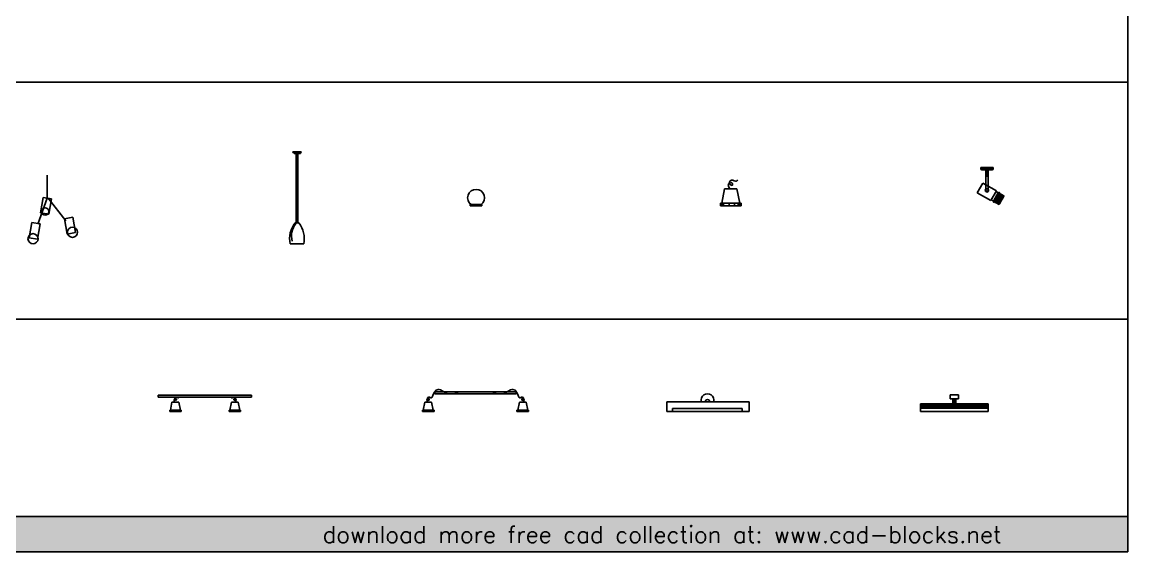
# Model space of a CAD drawing. Header units: millimetres. Extents: x 307 to 13667, y 28485 to 35234.
# Drawn here: x 7220 to 13667, y 28485 to 31572 of the extents above; entities that cross this region are included whole.
import ezdxf

# ---------------------------------------------------------------- set-up
doc = ezdxf.new("R2010")
doc.units = ezdxf.units.MM
doc.layers.add('www.cad-blocks.net', color=7, linetype='Continuous')
doc.styles.get("Standard").update_dxf_attribs({"font": 'arial.ttf'})

# ---------------------------------------------------------------- blocks, each defined once
blk = doc.blocks.new('A$C4A2F4F04')
for p, q in [((111.5, 399.2), (111.5, 266)), ((111.5, 266), (57, 114.7)), ((73.9, 180.2), (89.7, 269.6)), ((89.7, 269.6), (137.4, 261.2)), ((117.5, 266), (220.5, 132.9)), ((137.4, 261.2), (121.7, 171.8)), ((121.7, 171.8), (73.9, 180.2)), ((261, 154.5), (213.3, 146.1)), ((213.3, 146.1), (229, 56.7)), ((276.8, 65.1), (261, 154.5)), ((7.3, 34.9), (23, 124.3)), ((23, 124.3), (70.8, 115.9)), ((70.8, 115.9), (55, 26.5)), ((229, 56.7), (276.8, 65.1)), ((55, 26.5), (7.3, 34.9))]:
    blk.add_line(p, q)
for centre, radius in [((100.7, 188.4), 21.3), ((259.7, 67.2), 29.6), ((29.6, 29.6), 29.6)]:
    blk.add_circle(centre, radius)
blk = doc.blocks.new('A$C3C554725')
for p, q in [((19.4, 536), (67.4, 536)), ((19.4, 531.7), (19.4, 536)), ((67.4, 531.7), (19.4, 531.7)), ((25.5, 531.7), (62.3, 531.7)), ((25.5, 526.4), (25.5, 531.7)), ((62.3, 526.4), (25.5, 526.4)), ((38.4, 525.8), (38.4, 121.5)), ((48.4, 525.8), (48.4, 121.5)), ((62.3, 531.7), (62.3, 526.4)), ((67.4, 536), (67.4, 531.7)), ((43.4, 121.5), (31.2, 121.5)), ((31.2, 121.5), (53.6, 121.5)), ((2.5, 0), (82.2, 0))]:
    blk.add_line(p, q)
for centre, radius, start, end in [((152.9, 28.7), 153.1, 142.65517, 190.80554), ((135.4, 44), 124.5, 143.46013, 193.67309), ((-68.1, 28.7), 153.1, 349.19446, 37.34483)]:
    blk.add_arc(centre, radius, start, end)
blk = doc.blocks.new('A$C394A7A20')
at = {"linetype": 'ByBlock'}
for p, q in [((82.8, 7.3), (14.1, 7.3)), ((14.1, 7.3), (14.1, 0)), ((14.1, 0), (82.8, 0)), ((82.8, 0), (82.8, 7.3))]:
    blk.add_line(p, q, dxfattribs=at)
blk.add_arc((49.1, 46.9), 49.1, 306.12566, 233.87434, dxfattribs=at)
blk = doc.blocks.new('A$C4C754771')
at = {"linetype": 'ByBlock', "ltscale": 4}
for p, q in [((6.5, 14.6), (23.6, 98.6)), ((23.6, 98.6), (94.2, 98.6)), ((94.2, 98.6), (111.8, 14.6))]:
    blk.add_line(p, q, dxfattribs=at)
for p, q in [((120, 14.6), (0, 14.6)), ((0, 0), (0, 14.6)), ((120, 0), (0, 0)), ((6.5, 0), (6.5, 14.6)), ((16.8, 0), (16.8, 14.6)), ((50.8, 0), (50.8, 14.6)), ((81.8, 0), (81.8, 14.6)), ((101.6, 0), (101.6, 14.6)), ((111.8, 0), (111.8, 14.6)), ((120, 14.6), (120, 0))]:
    blk.add_line(p, q)
blk.add_spline([(55.6, 98.6), (44.9, 120.5), (56.4, 134.7), (70.3, 129.6), (67.5, 119.3), (56.4, 123.3), (51.7, 137.9), (64.3, 149), (92.9, 144.6), (100, 149.8)], degree=3, dxfattribs=at)
blk = doc.blocks.new('A$C5AFD3D04')
for p, q in [((20.7, 216.9), (20.7, 208.2)), ((20.7, 208.2), (20.7, 216.9)), ((22.5, 216.9), (20.7, 216.9)), ((22.5, 216.9), (20.7, 216.9)), ((22.5, 216.9), (20.7, 216.9)), ((20.7, 216.9), (22.5, 216.9)), ((20.7, 208.2), (22.5, 208.2)), ((22.5, 208.2), (20.7, 208.2)), ((22.5, 208.2), (20.7, 208.2)), ((20.7, 208.2), (22.5, 208.2)), ((20.7, 208.2), (22.5, 208.2)), ((22.5, 208.2), (20.7, 208.2)), ((21, 206.5), (20.7, 208.2)), ((20.7, 208.2), (21, 206.5)), ((22.7, 206.5), (21, 206.5)), ((21, 206.5), (22.7, 206.5)), ((21, 206.5), (22.7, 206.5)), ((22.7, 206.5), (21, 206.5)), ((21.8, 204.8), (21, 206.5)), ((21, 206.5), (21.8, 204.8)), ((23.1, 203.6), (21.8, 204.8)), ((21.8, 204.8), (23.1, 203.6)), ((23.5, 204.8), (21.8, 204.8)), ((21.8, 204.8), (23.5, 204.8)), ((21.8, 204.8), (23.5, 204.8)), ((23.5, 204.8), (21.8, 204.8)), ((27.6, 216.9), (22.5, 216.9)), ((22.5, 216.9), (27.6, 216.9)), ((27.6, 216.9), (22.5, 216.9)), ((22.5, 216.9), (27.6, 216.9)), ((22.5, 208.2), (22.5, 216.9)), ((22.5, 216.9), (22.5, 208.2)), ((22.5, 208.2), (22.5, 216.9)), ((22.5, 216.9), (22.5, 208.2)), ((22.5, 208.2), (27.6, 208.2)), ((27.6, 208.2), (22.5, 208.2)), ((27.6, 208.2), (22.5, 208.2)), ((22.5, 208.2), (27.6, 208.2)), ((22.5, 208.2), (27.6, 208.2)), ((27.6, 208.2), (22.5, 208.2)), ((22.5, 208.2), (27.6, 208.2)), ((27.6, 208.2), (22.5, 208.2)), ((22.7, 206.5), (22.5, 208.2)), ((22.5, 208.2), (22.7, 206.5)), ((22.7, 206.5), (22.5, 208.2)), ((22.5, 208.2), (22.7, 206.5)), ((27.9, 206.5), (22.7, 206.5)), ((22.7, 206.5), (27.9, 206.5)), ((22.7, 206.5), (27.9, 206.5)), ((27.9, 206.5), (22.7, 206.5)), ((23.5, 204.8), (22.7, 206.5)), ((22.7, 206.5), (23.5, 204.8)), ((23.5, 204.8), (22.7, 206.5)), ((22.7, 206.5), (23.5, 204.8)), ((24.7, 202.7), (23.1, 203.6)), ((23.1, 203.6), (24.8, 203.6)), ((24.7, 202.7), (23.1, 203.6)), ((24.8, 203.6), (23.1, 203.6)), ((24.8, 203.6), (23.1, 203.6)), ((23.1, 203.6), (24.8, 203.6)), ((24.8, 203.6), (23.5, 204.8)), ((23.5, 204.8), (24.8, 203.6)), ((24.8, 203.6), (23.5, 204.8)), ((23.5, 204.8), (24.8, 203.6)), ((28.5, 204.8), (23.5, 204.8)), ((23.5, 204.8), (28.5, 204.8)), ((23.5, 204.8), (28.5, 204.8)), ((28.5, 204.8), (23.5, 204.8)), ((24.7, 202.7), (26.3, 202.7)), ((24.7, 202.7), (26.3, 202.7)), ((26.5, 202.5), (24.7, 202.7)), ((24.7, 202.7), (26.3, 202.7)), ((26.5, 202.5), (24.7, 202.7)), ((26.3, 202.7), (24.7, 202.7)), ((24.8, 203.6), (29.6, 203.6)), ((29.6, 203.6), (24.8, 203.6)), ((29.6, 203.6), (24.8, 203.6)), ((24.8, 203.6), (29.6, 203.6)), ((26.3, 202.7), (24.8, 203.6)), ((26.3, 202.7), (24.8, 203.6)), ((26.3, 202.7), (24.8, 203.6)), ((24.8, 203.6), (26.3, 202.7)), ((30.9, 202.7), (26.3, 202.7)), ((26.3, 202.7), (30.9, 202.7)), ((28, 202.5), (26.3, 202.7)), ((26.3, 202.7), (30.9, 202.7)), ((28, 202.5), (26.3, 202.7)), ((28, 202.5), (26.3, 202.7)), ((26.3, 202.7), (28, 202.5)), ((30.9, 202.7), (26.3, 202.7)), ((28, 202.5), (26.5, 202.5)), ((28, 202.5), (26.5, 202.5)), ((28, 202.5), (26.5, 202.5)), ((26.5, 202.5), (26.9, 202.5)), ((28, 202.5), (26.5, 202.5)), ((26.9, 202.5), (26.5, 202.5)), ((26.5, 202.5), (28, 202.5)), ((26.5, 202.5), (28, 202.5)), ((26.9, 202.5), (28, 202.5)), ((26.9, 202.5), (28, 202.5)), ((27.6, 208.2), (27.6, 216.9)), ((27.6, 216.9), (27.6, 208.2)), ((27.6, 208.2), (27.6, 216.9)), ((27.6, 216.9), (27.6, 208.2)), ((35.7, 216.9), (27.6, 216.9)), ((35.7, 216.9), (27.6, 216.9)), ((35.7, 216.9), (27.6, 216.9)), ((27.6, 216.9), (35.7, 216.9)), ((27.6, 208.2), (35.7, 208.2)), ((35.7, 208.2), (27.6, 208.2)), ((35.7, 208.2), (27.6, 208.2)), ((27.6, 208.2), (35.7, 208.2)), ((27.6, 208.2), (35.7, 208.2)), ((35.7, 208.2), (27.6, 208.2)), ((27.6, 208.2), (35.7, 208.2)), ((35.7, 208.2), (27.6, 208.2)), ((27.9, 206.5), (27.6, 208.2)), ((27.6, 208.2), (27.9, 206.5)), ((27.9, 206.5), (27.6, 208.2)), ((27.6, 208.2), (27.9, 206.5)), ((35.9, 206.5), (27.9, 206.5)), ((27.9, 206.5), (35.9, 206.5)), ((27.9, 206.5), (35.9, 206.5)), ((35.9, 206.5), (27.9, 206.5)), ((28.5, 204.8), (27.9, 206.5)), ((27.9, 206.5), (28.5, 204.8)), ((28.5, 204.8), (27.9, 206.5)), ((27.9, 206.5), (28.5, 204.8)), ((28, 202.5), (29.8, 202.5)), ((29.8, 202.5), (28, 202.5)), ((32.3, 202.5), (28, 202.5)), ((32.3, 202.5), (28, 202.5)), ((32.3, 202.5), (28, 202.5)), ((28, 202.5), (32.3, 202.5)), ((32.3, 202.5), (28, 202.5)), ((28, 202.5), (32.3, 202.5)), ((29.6, 203.6), (28.5, 204.8)), ((29.6, 203.6), (28.5, 204.8)), ((28.5, 204.8), (29.6, 203.6)), ((29.6, 203.6), (28.5, 204.8)), ((36.4, 204.8), (28.5, 204.8)), ((36.4, 204.8), (28.5, 204.8)), ((28.5, 204.8), (36.4, 204.8)), ((28.5, 204.8), (36.4, 204.8)), ((29.6, 203.6), (37.1, 203.6)), ((29.6, 203.6), (37.1, 203.6)), ((37.1, 203.6), (29.6, 203.6)), ((37.1, 203.6), (29.6, 203.6)), ((30.9, 202.7), (29.6, 203.6)), ((30.9, 202.7), (29.6, 203.6)), ((30.9, 202.7), (29.6, 203.6)), ((29.6, 203.6), (30.9, 202.7)), ((29.8, 202.5), (32.3, 202.5)), ((32.3, 202.5), (29.8, 202.5)), ((38, 202.7), (30.9, 202.7)), ((30.9, 202.7), (38, 202.7)), ((30.9, 202.7), (38, 202.7)), ((38, 202.7), (30.9, 202.7)), ((32.3, 202.5), (30.9, 202.7)), ((32.3, 202.5), (30.9, 202.7)), ((32.3, 202.5), (30.9, 202.7)), ((30.9, 202.7), (32.3, 202.5)), ((39.1, 202.5), (32.3, 202.5)), ((39.1, 202.5), (32.3, 202.5)), ((39.1, 202.5), (32.3, 202.5)), ((32.3, 202.5), (35.4, 202.5)), ((32.3, 202.5), (39.1, 202.5)), ((35.4, 202.5), (32.3, 202.5)), ((39.1, 202.5), (32.3, 202.5)), ((32.3, 202.5), (39.1, 202.5)), ((35.4, 202.5), (39.1, 202.5)), ((39.1, 202.5), (35.4, 202.5)), ((35.7, 208.2), (35.7, 216.9)), ((35.7, 216.9), (35.7, 208.2)), ((35.7, 208.2), (35.7, 216.9)), ((35.7, 216.9), (35.7, 208.2)), ((35.7, 216.9), (45.8, 216.9)), ((35.7, 216.9), (45.8, 216.9)), ((45.8, 216.9), (35.7, 216.9)), ((45.8, 216.9), (35.7, 216.9)), ((35.7, 208.2), (45.8, 208.2)), ((45.8, 208.2), (35.7, 208.2)), ((45.8, 208.2), (35.7, 208.2)), ((35.7, 208.2), (45.8, 208.2)), ((45.8, 208.2), (35.7, 208.2)), ((35.7, 208.2), (45.8, 208.2)), ((35.7, 208.2), (45.8, 208.2)), ((45.8, 208.2), (35.7, 208.2)), ((35.9, 206.5), (35.7, 208.2)), ((35.7, 208.2), (35.9, 206.5)), ((35.9, 206.5), (35.7, 208.2)), ((35.7, 208.2), (35.9, 206.5)), ((45.9, 206.5), (35.9, 206.5)), ((35.9, 206.5), (45.9, 206.5)), ((35.9, 206.5), (45.9, 206.5)), ((45.9, 206.5), (35.9, 206.5)), ((36.4, 204.8), (35.9, 206.5)), ((35.9, 206.5), (36.4, 204.8)), ((36.4, 204.8), (35.9, 206.5)), ((35.9, 206.5), (36.4, 204.8)), ((37.1, 203.6), (36.4, 204.8)), ((36.4, 204.8), (37.1, 203.6)), ((37.1, 203.6), (36.4, 204.8)), ((36.4, 204.8), (37.1, 203.6)), ((46.2, 204.8), (36.4, 204.8)), ((46.2, 204.8), (36.4, 204.8)), ((36.4, 204.8), (46.2, 204.8)), ((36.4, 204.8), (46.2, 204.8)), ((37.1, 203.6), (46.6, 203.6)), ((37.1, 203.6), (46.6, 203.6)), ((46.6, 203.6), (37.1, 203.6)), ((46.6, 203.6), (37.1, 203.6)), ((38, 202.7), (37.1, 203.6)), ((38, 202.7), (37.1, 203.6)), ((38, 202.7), (37.1, 203.6)), ((37.1, 203.6), (38, 202.7)), ((47.1, 202.7), (38, 202.7)), ((38, 202.7), (47.1, 202.7)), ((38, 202.7), (47.1, 202.7)), ((47.1, 202.7), (38, 202.7)), ((39.1, 202.5), (38, 202.7)), ((39.1, 202.5), (38, 202.7)), ((39.1, 202.5), (38, 202.7)), ((38, 202.7), (39.1, 202.5)), ((39.1, 202.5), (47.6, 202.5)), ((39.1, 202.5), (47.6, 202.5)), ((47.6, 202.5), (39.1, 202.5)), ((39.1, 202.5), (47.6, 202.5)), ((47.6, 202.5), (39.1, 202.5)), ((39.1, 202.5), (47.6, 202.5)), ((39.1, 202.5), (43.2, 202.5)), ((43.2, 202.5), (39.1, 202.5)), ((43.2, 202.5), (47.6, 202.5)), ((47.6, 202.5), (43.2, 202.5)), ((45.8, 208.2), (45.8, 216.9)), ((45.8, 216.9), (45.8, 208.2)), ((45.8, 208.2), (45.8, 216.9)), ((45.8, 216.9), (45.8, 208.2)), ((57.1, 216.9), (45.8, 216.9)), ((57.1, 216.9), (45.8, 216.9)), ((45.8, 216.9), (57.1, 216.9)), ((45.8, 216.9), (57.1, 216.9)), ((45.9, 206.5), (45.8, 208.2)), ((45.8, 208.2), (45.9, 206.5)), ((45.9, 206.5), (45.8, 208.2)), ((45.8, 208.2), (45.9, 206.5)), ((45.8, 208.2), (57.1, 208.2)), ((57.1, 208.2), (45.8, 208.2)), ((45.8, 208.2), (57.1, 208.2)), ((57.1, 208.2), (45.8, 208.2)), ((45.8, 208.2), (57.1, 208.2)), ((57.1, 208.2), (45.8, 208.2)), ((46.2, 204.8), (45.9, 206.5)), ((45.9, 206.5), (46.2, 204.8)), ((46.2, 204.8), (45.9, 206.5)), ((45.9, 206.5), (46.2, 204.8)), ((57.1, 206.5), (45.9, 206.5)), ((45.9, 206.5), (57.1, 206.5)), ((45.9, 206.5), (57.1, 206.5)), ((57.1, 206.5), (45.9, 206.5)), ((46.6, 203.6), (46.2, 204.8)), ((46.2, 204.8), (46.6, 203.6)), ((46.6, 203.6), (46.2, 204.8)), ((46.2, 204.8), (46.6, 203.6)), ((57.1, 204.8), (46.2, 204.8)), ((57.1, 204.8), (46.2, 204.8)), ((46.2, 204.8), (57.1, 204.8)), ((46.2, 204.8), (57.1, 204.8)), ((47.1, 202.7), (46.6, 203.6)), ((46.6, 203.6), (47.1, 202.7)), ((47.1, 202.7), (46.6, 203.6)), ((46.6, 203.6), (47.1, 202.7)), ((46.6, 203.6), (57.1, 203.6)), ((46.6, 203.6), (57.1, 203.6)), ((57.1, 203.6), (46.6, 203.6)), ((57.1, 203.6), (46.6, 203.6)), ((47.6, 202.5), (47.1, 202.7)), ((47.6, 202.5), (47.1, 202.7)), ((47.6, 202.5), (47.1, 202.7)), ((47.1, 202.7), (47.6, 202.5)), ((57.1, 202.7), (47.1, 202.7)), ((47.1, 202.7), (57.1, 202.7)), ((47.1, 202.7), (57.1, 202.7)), ((57.1, 202.7), (47.1, 202.7)), ((47.6, 202.5), (52.3, 202.5)), ((52.3, 202.5), (47.6, 202.5)), ((57.1, 202.5), (47.6, 202.5)), ((57.1, 202.5), (47.6, 202.5)), ((57.1, 202.5), (47.6, 202.5)), ((47.6, 202.5), (57.1, 202.5)), ((57.1, 202.5), (47.6, 202.5)), ((47.6, 202.5), (57.1, 202.5)), ((49.6, 202.4), (49.6, 202.5)), ((49.6, 202.5), (49.6, 202.4)), ((49.6, 202.4), (49.6, 202.5)), ((49.6, 202.5), (49.6, 202.4)), ((64, 202.5), (49.6, 202.5)), ((49.6, 202.5), (64, 202.5)), ((49.6, 202.5), (64, 202.5)), ((64, 202.5), (49.6, 202.5)), ((49.6, 197.1), (49.6, 202.4)), ((49.6, 202.4), (49.6, 197.1)), ((49.6, 197.1), (49.6, 202.4)), ((49.6, 202.4), (49.6, 197.1)), ((49.6, 202.4), (64, 202.4)), ((49.6, 202.4), (64, 202.4)), ((49.6, 202.4), (64, 202.4)), ((64, 202.4), (49.6, 202.4)), ((49.6, 199.1), (49.6, 197.5)), ((49.6, 197.5), (49.6, 199.1)), ((49.6, 199.1), (49.6, 197.5)), ((49.6, 197.5), (49.6, 199.1)), ((49.6, 199.1), (64, 199.1)), ((49.6, 199.1), (64, 199.1)), ((49.6, 197.5), (49.6, 192.8)), ((49.6, 192.8), (49.6, 197.5)), ((49.6, 192.8), (49.6, 197.5)), ((49.6, 192.8), (49.6, 197.5)), ((64, 197.5), (49.6, 197.5)), ((49.6, 197.5), (64, 197.5)), ((64, 197.5), (49.6, 197.5)), ((49.6, 197.5), (64, 197.5)), ((49.6, 188.8), (49.6, 197.1)), ((49.6, 197.1), (49.6, 188.8)), ((49.6, 188.8), (49.6, 197.1)), ((49.6, 197.1), (49.6, 188.8)), ((49.6, 197.1), (64, 197.1)), ((64, 197.1), (49.6, 197.1)), ((49.6, 197.1), (64, 197.1)), ((64, 197.1), (49.6, 197.1)), ((52.3, 202.5), (57.1, 202.5)), ((57.1, 202.5), (52.3, 202.5)), ((57.1, 216.9), (68.3, 216.9)), ((57.1, 216.9), (68.3, 216.9)), ((68.3, 216.9), (57.1, 216.9)), ((57.1, 216.9), (68.3, 216.9)), ((57.1, 208.2), (57.1, 216.9)), ((57.1, 216.9), (57.1, 208.2)), ((57.1, 208.2), (57.1, 216.9)), ((57.1, 216.9), (57.1, 208.2)), ((57.1, 208.2), (68.3, 208.2)), ((68.3, 208.2), (57.1, 208.2)), ((68.3, 208.2), (57.1, 208.2)), ((57.1, 208.2), (68.3, 208.2)), ((57.1, 208.2), (68.3, 208.2)), ((68.3, 208.2), (57.1, 208.2)), ((57.1, 206.5), (57.1, 208.2)), ((57.1, 208.2), (57.1, 206.5)), ((57.1, 206.5), (57.1, 208.2)), ((57.1, 208.2), (57.1, 206.5)), ((68.2, 206.5), (57.1, 206.5)), ((57.1, 206.5), (68.2, 206.5)), ((57.1, 206.5), (68.2, 206.5)), ((68.2, 206.5), (57.1, 206.5)), ((57.1, 204.8), (57.1, 206.5)), ((57.1, 206.5), (57.1, 204.8)), ((57.1, 204.8), (57.1, 206.5)), ((57.1, 206.5), (57.1, 204.8)), ((67.9, 204.8), (57.1, 204.8)), ((67.9, 204.8), (57.1, 204.8)), ((57.1, 204.8), (67.9, 204.8)), ((57.1, 204.8), (67.9, 204.8)), ((57.1, 203.6), (57.1, 204.8)), ((57.1, 204.8), (57.1, 203.6)), ((57.1, 203.6), (57.1, 204.8)), ((57.1, 204.8), (57.1, 203.6)), ((57.1, 203.6), (67.5, 203.6)), ((57.1, 203.6), (67.5, 203.6)), ((67.5, 203.6), (57.1, 203.6)), ((67.5, 203.6), (57.1, 203.6)), ((57.1, 202.7), (57.1, 203.6)), ((57.1, 203.6), (57.1, 202.7)), ((57.1, 202.7), (57.1, 203.6)), ((57.1, 203.6), (57.1, 202.7)), ((67.1, 202.7), (57.1, 202.7)), ((57.1, 202.7), (67.1, 202.7)), ((57.1, 202.7), (67.1, 202.7)), ((67.1, 202.7), (57.1, 202.7)), ((57.1, 202.5), (57.1, 202.7)), ((57.1, 202.7), (57.1, 202.5)), ((57.1, 202.5), (57.1, 202.7)), ((57.1, 202.7), (57.1, 202.5)), ((57.1, 202.5), (66.5, 202.5)), ((57.1, 202.5), (66.5, 202.5)), ((66.5, 202.5), (57.1, 202.5)), ((57.1, 202.5), (61.9, 202.5)), ((57.1, 202.5), (66.5, 202.5)), ((61.9, 202.5), (57.1, 202.5)), ((66.5, 202.5), (57.1, 202.5)), ((57.1, 202.5), (66.5, 202.5)), ((61.9, 202.5), (66.5, 202.5)), ((66.5, 202.5), (61.9, 202.5)), ((64, 202.5), (64, 202.4)), ((64, 202.4), (64, 202.5)), ((64, 202.4), (64, 202.5)), ((64, 202.5), (64, 202.4)), ((64, 202.4), (64, 202.5)), ((64, 197.1), (64, 202.4)), ((64, 202.4), (64, 197.1)), ((64, 202.4), (64, 197.1)), ((64, 197.1), (64, 202.4)), ((64, 197.5), (64, 199.1)), ((64, 199.1), (64, 197.5)), ((64, 197.5), (64, 199.1)), ((64, 199.1), (64, 197.5)), ((64, 192.8), (64, 197.5)), ((64, 197.5), (64, 192.8)), ((64, 192.8), (64, 197.5)), ((64, 197.5), (64, 192.8)), ((64, 197.1), (64, 188.8)), ((64, 197.1), (64, 188.8)), ((64, 197.1), (64, 188.8)), ((64, 188.8), (64, 197.1)), ((66.5, 202.5), (67.1, 202.7)), ((67.1, 202.7), (66.5, 202.5)), ((66.5, 202.5), (67.1, 202.7)), ((66.5, 202.5), (67.1, 202.7)), ((66.5, 202.5), (70.9, 202.5)), ((70.9, 202.5), (66.5, 202.5)), ((75, 202.5), (66.5, 202.5)), ((75, 202.5), (66.5, 202.5)), ((75, 202.5), (66.5, 202.5)), ((66.5, 202.5), (75, 202.5)), ((75, 202.5), (66.5, 202.5)), ((66.5, 202.5), (75, 202.5)), ((67.1, 202.7), (67.5, 203.6)), ((67.5, 203.6), (67.1, 202.7)), ((67.1, 202.7), (67.5, 203.6)), ((67.5, 203.6), (67.1, 202.7)), ((76.1, 202.7), (67.1, 202.7)), ((67.1, 202.7), (76.1, 202.7)), ((67.1, 202.7), (76.1, 202.7)), ((76.1, 202.7), (67.1, 202.7)), ((67.5, 203.6), (67.9, 204.8)), ((67.9, 204.8), (67.5, 203.6)), ((67.5, 203.6), (67.9, 204.8)), ((67.9, 204.8), (67.5, 203.6)), ((67.5, 203.6), (77, 203.6)), ((67.5, 203.6), (77, 203.6)), ((77, 203.6), (67.5, 203.6)), ((77, 203.6), (67.5, 203.6)), ((67.9, 204.8), (68.2, 206.5)), ((68.2, 206.5), (67.9, 204.8)), ((67.9, 204.8), (68.2, 206.5)), ((68.2, 206.5), (67.9, 204.8)), ((77.8, 204.8), (67.9, 204.8)), ((77.8, 204.8), (67.9, 204.8)), ((67.9, 204.8), (77.8, 204.8)), ((67.9, 204.8), (77.8, 204.8)), ((68.2, 206.5), (68.3, 208.2)), ((68.3, 208.2), (68.2, 206.5)), ((68.2, 206.5), (68.3, 208.2)), ((68.3, 208.2), (68.2, 206.5)), ((78.3, 206.5), (68.2, 206.5)), ((68.2, 206.5), (78.3, 206.5)), ((68.2, 206.5), (78.3, 206.5)), ((78.3, 206.5), (68.2, 206.5)), ((78.4, 216.9), (68.3, 216.9)), ((78.4, 216.9), (68.3, 216.9)), ((78.4, 216.9), (68.3, 216.9)), ((68.3, 216.9), (78.4, 216.9)), ((68.3, 208.2), (68.3, 216.9)), ((68.3, 216.9), (68.3, 208.2)), ((68.3, 208.2), (68.3, 216.9)), ((68.3, 216.9), (68.3, 208.2)), ((68.3, 208.2), (78.4, 208.2)), ((78.4, 208.2), (68.3, 208.2)), ((78.4, 208.2), (68.3, 208.2)), ((68.3, 208.2), (78.4, 208.2)), ((68.3, 208.2), (78.4, 208.2)), ((78.4, 208.2), (68.3, 208.2)), ((70.9, 202.5), (75, 202.5)), ((75, 202.5), (70.9, 202.5)), ((75, 202.5), (76.1, 202.7)), ((76.1, 202.7), (75, 202.5)), ((75, 202.5), (76.1, 202.7)), ((75, 202.5), (76.1, 202.7)), ((75, 202.5), (81.8, 202.5)), ((75, 202.5), (81.8, 202.5)), ((81.8, 202.5), (75, 202.5)), ((75, 202.5), (78.7, 202.5)), ((75, 202.5), (81.8, 202.5)), ((78.7, 202.5), (75, 202.5)), ((81.8, 202.5), (75, 202.5)), ((75, 202.5), (81.8, 202.5)), ((76.1, 202.7), (77, 203.6)), ((77, 203.6), (76.1, 202.7)), ((76.1, 202.7), (77, 203.6)), ((76.1, 202.7), (77, 203.6)), ((83.3, 202.7), (76.1, 202.7)), ((76.1, 202.7), (83.3, 202.7)), ((76.1, 202.7), (83.3, 202.7)), ((83.3, 202.7), (76.1, 202.7)), ((77, 203.6), (77.8, 204.8)), ((77.8, 204.8), (77, 203.6)), ((77, 203.6), (77.8, 204.8)), ((77.8, 204.8), (77, 203.6)), ((77, 203.6), (84.5, 203.6)), ((77, 203.6), (84.5, 203.6)), ((84.5, 203.6), (77, 203.6)), ((84.5, 203.6), (77, 203.6)), ((77.8, 204.8), (78.3, 206.5)), ((78.3, 206.5), (77.8, 204.8)), ((77.8, 204.8), (78.3, 206.5)), ((78.3, 206.5), (77.8, 204.8)), ((85.6, 204.8), (77.8, 204.8)), ((85.6, 204.8), (77.8, 204.8)), ((77.8, 204.8), (85.6, 204.8)), ((77.8, 204.8), (85.6, 204.8)), ((78.3, 206.5), (78.4, 208.2)), ((78.4, 208.2), (78.3, 206.5)), ((78.3, 206.5), (78.4, 208.2)), ((78.4, 208.2), (78.3, 206.5)), ((86.2, 206.5), (78.3, 206.5)), ((78.3, 206.5), (86.2, 206.5)), ((78.3, 206.5), (86.2, 206.5)), ((86.2, 206.5), (78.3, 206.5)), ((78.4, 216.9), (86.5, 216.9)), ((78.4, 216.9), (86.5, 216.9)), ((86.5, 216.9), (78.4, 216.9)), ((86.5, 216.9), (78.4, 216.9)), ((78.4, 208.2), (78.4, 216.9)), ((78.4, 216.9), (78.4, 208.2)), ((78.4, 208.2), (78.4, 216.9)), ((78.4, 216.9), (78.4, 208.2)), ((78.4, 208.2), (86.5, 208.2)), ((86.5, 208.2), (78.4, 208.2)), ((78.4, 208.2), (86.5, 208.2)), ((86.5, 208.2), (78.4, 208.2)), ((78.7, 202.5), (81.8, 202.5)), ((81.8, 202.5), (78.7, 202.5)), ((81.8, 202.5), (83.3, 202.7)), ((83.3, 202.7), (81.8, 202.5)), ((81.8, 202.5), (83.3, 202.7)), ((81.8, 202.5), (83.3, 202.7)), ((86.1, 202.5), (81.8, 202.5)), ((81.8, 202.5), (86.1, 202.5)), ((86.1, 202.5), (81.8, 202.5)), ((81.8, 202.5), (86.1, 202.5)), ((86.1, 202.5), (81.8, 202.5)), ((81.8, 202.5), (86.1, 202.5)), ((81.8, 202.5), (84.3, 202.5)), ((84.3, 202.5), (81.8, 202.5)), ((83.3, 202.7), (84.5, 203.6)), ((84.5, 203.6), (83.3, 202.7)), ((83.3, 202.7), (84.5, 203.6)), ((83.3, 202.7), (84.5, 203.6)), ((87.8, 202.7), (83.3, 202.7)), ((83.3, 202.7), (87.8, 202.7)), ((83.3, 202.7), (87.8, 202.7)), ((87.8, 202.7), (83.3, 202.7)), ((84.3, 202.5), (86.1, 202.5)), ((86.1, 202.5), (84.3, 202.5)), ((84.5, 203.6), (85.6, 204.8)), ((85.6, 204.8), (84.5, 203.6)), ((84.5, 203.6), (85.6, 204.8)), ((85.6, 204.8), (84.5, 203.6)), ((84.5, 203.6), (89.4, 203.6)), ((84.5, 203.6), (89.4, 203.6)), ((89.4, 203.6), (84.5, 203.6)), ((89.4, 203.6), (84.5, 203.6)), ((85.6, 204.8), (86.2, 206.5)), ((86.2, 206.5), (85.6, 204.8)), ((85.6, 204.8), (86.2, 206.5)), ((86.2, 206.5), (85.6, 204.8)), ((90.6, 204.8), (85.6, 204.8)), ((90.6, 204.8), (85.6, 204.8)), ((85.6, 204.8), (90.6, 204.8)), ((85.6, 204.8), (90.6, 204.8)), ((86.1, 202.5), (87.8, 202.7)), ((87.8, 202.7), (86.1, 202.5)), ((87.8, 202.7), (86.1, 202.5)), ((86.1, 202.5), (87.8, 202.7)), ((86.1, 202.5), (87.6, 202.5)), ((86.1, 202.5), (87.6, 202.5)), ((87.6, 202.5), (86.1, 202.5)), ((86.1, 202.5), (87.6, 202.5)), ((86.2, 206.5), (86.5, 208.2)), ((86.5, 208.2), (86.2, 206.5)), ((86.2, 206.5), (86.5, 208.2)), ((86.5, 208.2), (86.2, 206.5)), ((91.4, 206.5), (86.2, 206.5)), ((86.2, 206.5), (91.4, 206.5)), ((86.2, 206.5), (91.4, 206.5)), ((91.4, 206.5), (86.2, 206.5)), ((86.5, 208.2), (86.5, 216.9)), ((86.5, 216.9), (86.5, 208.2)), ((86.5, 208.2), (86.5, 216.9)), ((86.5, 216.9), (86.5, 208.2)), ((91.6, 216.9), (86.5, 216.9)), ((86.5, 216.9), (91.6, 216.9)), ((86.5, 216.9), (91.6, 216.9)), ((86.5, 216.9), (91.6, 216.9)), ((86.5, 208.2), (91.6, 208.2)), ((91.6, 208.2), (86.5, 208.2)), ((86.5, 208.2), (91.6, 208.2)), ((91.6, 208.2), (86.5, 208.2)), ((86.5, 208.2), (91.6, 208.2)), ((91.6, 208.2), (86.5, 208.2)), ((89.4, 202.7), (87.6, 202.5)), ((87.6, 202.5), (89.4, 202.7)), ((87.8, 202.7), (89.4, 203.6)), ((89.4, 203.6), (87.8, 202.7)), ((87.8, 202.7), (89.4, 203.6)), ((87.8, 202.7), (89.4, 203.6)), ((87.8, 202.7), (89.4, 202.7)), ((89.4, 202.7), (87.8, 202.7)), ((89.4, 202.7), (87.8, 202.7)), ((89.4, 202.7), (87.8, 202.7)), ((89.4, 203.6), (90.6, 204.8)), ((90.6, 204.8), (89.4, 203.6)), ((89.4, 203.6), (90.6, 204.8)), ((90.6, 204.8), (89.4, 203.6)), ((89.4, 203.6), (91, 203.6)), ((91, 203.6), (89.4, 202.7)), ((89.4, 203.6), (91, 203.6)), ((89.4, 202.7), (91, 203.6)), ((91, 203.6), (89.4, 203.6)), ((91, 203.6), (89.4, 203.6)), ((90.6, 204.8), (91.4, 206.5)), ((91.4, 206.5), (90.6, 204.8)), ((90.6, 204.8), (91.4, 206.5)), ((91.4, 206.5), (90.6, 204.8)), ((92.3, 204.8), (90.6, 204.8)), ((92.3, 204.8), (90.6, 204.8)), ((90.6, 204.8), (92.3, 204.8)), ((90.6, 204.8), (92.3, 204.8)), ((91, 203.6), (92.3, 204.8)), ((92.3, 204.8), (91, 203.6)), ((91.6, 208.2), (91.4, 206.5)), ((91.4, 206.5), (91.6, 208.2)), ((91.6, 208.2), (91.4, 206.5)), ((91.4, 206.5), (91.6, 208.2)), ((93.1, 206.5), (91.4, 206.5)), ((91.4, 206.5), (93.1, 206.5)), ((91.4, 206.5), (93.1, 206.5)), ((93.1, 206.5), (91.4, 206.5)), ((91.6, 208.2), (91.6, 216.9)), ((91.6, 216.9), (91.6, 208.2)), ((91.6, 208.2), (91.6, 216.9)), ((91.6, 216.9), (91.6, 208.2)), ((91.6, 216.9), (93.4, 216.9)), ((91.6, 216.9), (93.4, 216.9)), ((93.4, 216.9), (91.6, 216.9)), ((91.6, 216.9), (93.4, 216.9)), ((91.6, 208.2), (93.4, 208.2)), ((91.6, 208.2), (93.4, 208.2)), ((91.6, 208.2), (93.4, 208.2)), ((93.4, 208.2), (91.6, 208.2)), ((91.6, 208.2), (93.4, 208.2)), ((93.4, 208.2), (91.6, 208.2)), ((93.1, 206.5), (92.3, 204.8)), ((92.3, 204.8), (93.1, 206.5)), ((93.4, 208.2), (93.1, 206.5)), ((93.1, 206.5), (93.4, 208.2)), ((93.4, 208.2), (93.4, 216.9)), ((93.4, 216.9), (93.4, 208.2)), ((49.6, 192.8), (49.6, 185.6)), ((49.6, 185.6), (49.6, 192.8)), ((49.6, 192.8), (49.6, 185.6)), ((49.6, 192.8), (49.6, 185.6)), ((64, 192.8), (49.6, 192.8)), ((49.6, 192.8), (64, 192.8)), ((64, 192.8), (49.6, 192.8)), ((49.6, 192.8), (64, 192.8)), ((49.6, 178.3), (49.6, 188.8)), ((49.6, 188.8), (49.6, 178.3)), ((49.6, 178.3), (49.6, 188.8)), ((49.6, 188.8), (49.6, 178.3)), ((49.6, 188.8), (64, 188.8)), ((64, 188.8), (49.6, 188.8)), ((49.6, 188.8), (64, 188.8)), ((49.6, 188.8), (64, 188.8)), ((49.6, 176.5), (49.6, 185.6)), ((49.6, 176.5), (49.6, 185.6)), ((49.6, 185.6), (49.6, 176.5)), ((49.6, 176.5), (49.6, 185.6)), ((64, 185.6), (49.6, 185.6)), ((49.6, 185.6), (64, 185.6)), ((64, 185.6), (49.6, 185.6)), ((49.6, 185.6), (64, 185.6)), ((49.6, 166.7), (49.6, 178.3)), ((49.6, 178.3), (49.6, 166.7)), ((49.6, 166.7), (49.6, 178.3)), ((49.6, 178.3), (49.6, 166.7)), ((49.6, 178.3), (64, 178.3)), ((64, 178.3), (49.6, 178.3)), ((49.6, 178.3), (64, 178.3)), ((64, 178.3), (49.6, 178.3)), ((49.6, 176.5), (49.6, 166.3)), ((49.6, 166.3), (49.6, 176.5)), ((49.6, 176.5), (49.6, 166.3)), ((49.6, 166.3), (49.6, 176.5)), ((64, 176.5), (49.6, 176.5)), ((49.6, 176.5), (64, 176.5)), ((49.6, 176.5), (64, 176.5)), ((49.6, 176.5), (64, 176.5)), ((49.6, 78), (49.6, 166.7)), ((49.6, 166.7), (49.6, 78.4)), ((49.6, 78.4), (49.6, 166.7)), ((49.6, 166.7), (49.6, 78)), ((49.6, 166.7), (64, 166.7)), ((64, 166.7), (49.6, 166.7)), ((64, 166.7), (49.6, 166.7)), ((49.6, 166.7), (64, 166.7)), ((49.6, 166.3), (49.6, 78)), ((49.6, 78.4), (49.6, 166.3)), ((49.6, 78), (49.6, 166.3)), ((49.6, 166.3), (49.6, 78.4)), ((49.6, 166.3), (64, 166.3)), ((49.6, 166.3), (64, 166.3)), ((49.6, 166.3), (64, 166.3)), ((64, 166.3), (49.6, 166.3)), ((64, 185.6), (64, 192.8)), ((64, 185.6), (64, 192.8)), ((64, 185.6), (64, 192.8)), ((64, 192.8), (64, 185.6)), ((64, 178.3), (64, 188.8)), ((64, 188.8), (64, 178.3)), ((64, 188.8), (64, 178.3)), ((64, 178.3), (64, 188.8)), ((64, 185.6), (64, 176.5)), ((64, 176.5), (64, 185.6)), ((64, 176.5), (64, 185.6)), ((64, 185.6), (64, 176.5)), ((64, 178.3), (64, 166.7)), ((64, 178.3), (64, 166.7)), ((64, 178.3), (64, 166.7)), ((64, 166.7), (64, 178.3)), ((64, 176.5), (64, 166.3)), ((64, 176.5), (64, 166.3)), ((64, 166.3), (64, 176.5)), ((64, 176.5), (64, 166.3)), ((64, 166.7), (64, 78)), ((64, 166.7), (64, 78.4)), ((64, 78.4), (64, 166.7)), ((64, 78), (64, 166.7)), ((64, 78.4), (64, 166.3)), ((64, 78), (64, 166.3)), ((64, 166.3), (64, 78)), ((64, 78.4), (64, 166.3)), ((0, 69.1), (32.2, 125.5)), ((32.2, 125.5), (0, 69.1)), ((0, 69.1), (32.2, 125.5)), ((32.2, 125.5), (0, 69.1)), ((80.2, 23.3), (0, 69.1)), ((0, 69.1), (80.2, 23.3)), ((80.2, 23.3), (0, 69.1)), ((80.2, 23.3), (0, 69.1)), ((32.2, 125.5), (112.5, 79.7)), ((112.5, 79.7), (32.2, 125.5)), ((32.2, 125.5), (112.5, 79.7)), ((112.5, 79.7), (32.2, 125.5)), ((48.7, 87.6), (47.4, 82.8)), ((48.7, 87.6), (47.4, 82.8)), ((47.4, 82.8), (48.7, 87.6)), ((48.7, 87.6), (47.4, 82.8)), ((47.4, 82.8), (48.7, 87.6)), ((47.4, 82.8), (48.7, 87.6)), ((47.4, 82.8), (48.7, 87.6)), ((47.4, 82.8), (48.7, 87.6)), ((48.7, 77.9), (47.4, 82.8)), ((48.7, 77.9), (47.4, 82.8)), ((47.4, 82.8), (48.7, 77.9)), ((48.7, 77.9), (47.4, 82.8)), ((47.4, 82.8), (48.7, 77.9)), ((47.4, 82.8), (48.7, 77.9)), ((47.4, 82.8), (48.7, 77.9)), ((48.7, 77.9), (47.4, 82.8)), ((48.7, 87.6), (52.2, 91.1)), ((48.7, 87.6), (52.2, 91.1)), ((52.2, 91.1), (48.7, 87.6)), ((48.7, 87.6), (52.2, 91.1)), ((52.2, 91.1), (48.7, 87.6)), ((52.2, 91.1), (48.7, 87.6)), ((52.2, 91.1), (48.7, 87.6)), ((48.7, 87.6), (52.2, 91.1)), ((48.7, 77.9), (52.2, 74.4)), ((52.2, 74.4), (48.7, 77.9)), ((52.2, 74.4), (48.7, 77.9)), ((48.7, 77.9), (52.2, 74.4)), ((52.2, 74.4), (48.7, 77.9)), ((52.2, 74.4), (48.7, 77.9)), ((48.7, 77.9), (52.2, 74.4)), ((52.2, 74.4), (48.7, 77.9)), ((64, 78.4), (49.6, 78.4)), ((49.6, 78.4), (64, 78.4)), ((64, 78.4), (49.6, 78.4)), ((49.6, 78.4), (64, 78.4)), ((64, 78), (49.6, 78)), ((49.6, 78), (64, 78)), ((64, 78), (49.6, 78)), ((64, 78), (49.6, 78)), ((57.1, 92.4), (52.2, 91.1)), ((57.1, 92.4), (52.2, 91.1)), ((52.2, 91.1), (57.1, 92.4)), ((57.1, 92.4), (52.2, 91.1)), ((52.2, 91.1), (57.1, 92.4)), ((52.2, 91.1), (57.1, 92.4)), ((52.2, 91.1), (57.1, 92.4)), ((52.2, 91.1), (57.1, 92.4)), ((57.1, 73.1), (52.2, 74.4)), ((57.1, 73.1), (52.2, 74.4)), ((52.2, 74.4), (57.1, 73.1)), ((57.1, 73.1), (52.2, 74.4)), ((52.2, 74.4), (57.1, 73.1)), ((52.2, 74.4), (57.1, 73.1)), ((52.2, 74.4), (57.1, 73.1)), ((52.2, 74.4), (57.1, 73.1)), ((57.1, 92.4), (61.9, 91.1)), ((57.1, 92.4), (61.9, 91.1)), ((61.9, 91.1), (57.1, 92.4)), ((57.1, 92.4), (61.9, 91.1)), ((61.9, 91.1), (57.1, 92.4)), ((61.9, 91.1), (57.1, 92.4)), ((61.9, 91.1), (57.1, 92.4)), ((61.9, 91.1), (57.1, 92.4)), ((57.1, 73.1), (61.9, 74.4)), ((57.1, 73.1), (61.9, 74.4)), ((61.9, 74.4), (57.1, 73.1)), ((57.1, 73.1), (61.9, 74.4)), ((61.9, 74.4), (57.1, 73.1)), ((61.9, 74.4), (57.1, 73.1)), ((61.9, 74.4), (57.1, 73.1)), ((61.9, 74.4), (57.1, 73.1)), ((65.4, 87.6), (61.9, 91.1)), ((61.9, 91.1), (65.4, 87.6)), ((61.9, 91.1), (65.4, 87.6)), ((65.4, 87.6), (61.9, 91.1)), ((61.9, 91.1), (65.4, 87.6)), ((61.9, 91.1), (65.4, 87.6)), ((61.9, 91.1), (65.4, 87.6)), ((61.9, 91.1), (65.4, 87.6)), ((61.9, 74.4), (65.4, 77.9)), ((65.4, 77.9), (61.9, 74.4)), ((61.9, 74.4), (65.4, 77.9)), ((65.4, 77.9), (61.9, 74.4)), ((61.9, 74.4), (65.4, 77.9)), ((61.9, 74.4), (65.4, 77.9)), ((61.9, 74.4), (65.4, 77.9)), ((61.9, 74.4), (65.4, 77.9)), ((65.4, 87.6), (66.7, 82.8)), ((65.4, 87.6), (66.7, 82.8)), ((66.7, 82.8), (65.4, 87.6)), ((65.4, 87.6), (66.7, 82.8)), ((66.7, 82.8), (65.4, 87.6)), ((66.7, 82.8), (65.4, 87.6)), ((66.7, 82.8), (65.4, 87.6)), ((66.7, 82.8), (65.4, 87.6)), ((65.4, 77.9), (66.7, 82.8)), ((65.4, 77.9), (66.7, 82.8)), ((66.7, 82.8), (65.4, 77.9)), ((65.4, 77.9), (66.7, 82.8)), ((66.7, 82.8), (65.4, 77.9)), ((66.7, 82.8), (65.4, 77.9)), ((66.7, 82.8), (65.4, 77.9)), ((66.7, 82.8), (65.4, 77.9)), ((112.5, 79.7), (80.2, 23.3)), ((80.2, 23.3), (112.5, 79.7)), ((112.5, 79.7), (80.2, 23.3)), ((112.5, 79.7), (80.2, 23.3)), ((110.2, 75.7), (82.5, 27.2)), ((82.5, 27.2), (110.2, 75.7)), ((82.5, 27.2), (110.2, 75.7)), ((110.2, 75.7), (82.5, 27.2)), ((125, 72.5), (92.8, 16.1)), ((125, 72.5), (92.8, 16.1)), ((92.8, 16.1), (125, 72.5)), ((125, 72.5), (92.8, 16.1)), ((122.7, 68.6), (95, 20)), ((95, 20), (122.7, 68.6)), ((95, 20), (122.7, 68.6)), ((122.7, 68.6), (95, 20)), ((132.5, 68.3), (100.3, 11.8)), ((100.3, 11.8), (132.5, 68.3)), ((100.3, 11.8), (132.5, 68.3)), ((132.5, 68.3), (100.3, 11.8)), ((110.2, 75.7), (122.7, 68.6)), ((110.2, 75.7), (122.7, 68.6)), ((110.2, 75.7), (122.7, 68.6)), ((122.7, 68.6), (110.2, 75.7)), ((124.2, 66.9), (122.2, 63.3)), ((122.2, 63.3), (124.2, 66.9)), ((122.2, 63.3), (124.2, 66.9)), ((122.2, 63.3), (124.2, 66.9)), ((124.2, 66.9), (124.9, 68.1)), ((124.2, 66.9), (124.9, 68.1)), ((124.2, 66.9), (124.9, 68.1)), ((124.9, 68.1), (124.2, 66.9)), ((124.2, 66.9), (155.6, 48.9)), ((124.2, 66.9), (155.6, 48.9)), ((124.2, 66.9), (155.6, 48.9)), ((155.6, 48.9), (124.2, 66.9)), ((124.9, 68.1), (156.3, 50.2)), ((156.3, 50.2), (124.9, 68.1)), ((125, 72.5), (132.5, 68.3)), ((132.5, 68.3), (125, 72.5)), ((125, 72.5), (132.5, 68.3)), ((132.5, 68.3), (125, 72.5)), ((95, 20), (82.5, 27.2)), ((95, 20), (82.5, 27.2)), ((95, 20), (82.5, 27.2)), ((95, 20), (82.5, 27.2)), ((92.8, 16.1), (100.3, 11.8)), ((100.3, 11.8), (92.8, 16.1)), ((100.3, 11.8), (92.8, 16.1)), ((100.3, 11.8), (92.8, 16.1)), ((97, 19.1), (96.3, 17.9)), ((97, 19.1), (96.3, 17.9)), ((96.3, 17.9), (97, 19.1)), ((96.3, 17.9), (97, 19.1)), ((96.3, 17.9), (127.6, 0)), ((127.6, 0), (96.3, 17.9)), ((97, 19.1), (99, 22.7)), ((99, 22.7), (97, 19.1)), ((99, 22.7), (97, 19.1)), ((97, 19.1), (99, 22.7)), ((97, 19.1), (128.3, 1.2)), ((128.3, 1.2), (97, 19.1)), ((97, 19.1), (128.3, 1.2)), ((97, 19.1), (128.3, 1.2)), ((99, 22.7), (98.4, 21.7)), ((99, 22.7), (98.4, 21.7)), ((98.4, 21.7), (99, 22.7)), ((99, 22.7), (98.4, 21.7)), ((98.4, 21.7), (129.8, 3.8)), ((98.4, 21.7), (129.8, 3.8)), ((102.2, 28.3), (99, 22.7)), ((102.2, 28.3), (99, 22.7)), ((99, 22.7), (102.2, 28.3)), ((99, 22.7), (102.2, 28.3)), ((99, 22.7), (100.7, 25.7)), ((99, 22.7), (100.7, 25.7)), ((100.7, 25.7), (99, 22.7)), ((100.7, 25.7), (99, 22.7)), ((99, 22.7), (130.3, 4.8)), ((130.3, 4.8), (99, 22.7)), ((99, 22.7), (130.3, 4.8)), ((130.3, 4.8), (99, 22.7)), ((130.4, 4.8), (99, 22.7)), ((99, 22.7), (130.4, 4.8)), ((130.4, 4.8), (99, 22.7)), ((99, 22.7), (130.4, 4.8)), ((100.7, 25.7), (103.4, 30.5)), ((100.7, 25.7), (103.4, 30.5)), ((100.7, 25.7), (103.4, 30.5)), ((100.7, 25.7), (103.4, 30.5)), ((132.1, 7.8), (100.7, 25.7)), ((100.7, 25.7), (132.1, 7.8)), ((132.1, 7.8), (100.7, 25.7)), ((100.7, 25.7), (132.1, 7.8)), ((102.2, 28.3), (106.2, 35.2)), ((102.2, 28.3), (106.2, 35.2)), ((106.2, 35.2), (102.2, 28.3)), ((102.2, 28.3), (106.2, 35.2)), ((102.2, 28.3), (133.5, 10.3)), ((102.2, 28.3), (133.5, 10.3)), ((102.2, 28.3), (133.5, 10.3)), ((133.5, 10.3), (102.2, 28.3)), ((103.4, 30.5), (106.8, 36.4)), ((106.8, 36.4), (103.4, 30.5)), ((103.4, 30.5), (106.8, 36.4)), ((106.8, 36.4), (103.4, 30.5)), ((134.8, 12.6), (103.4, 30.5)), ((103.4, 30.5), (134.8, 12.6)), ((134.8, 12.6), (103.4, 30.5)), ((103.4, 30.5), (134.8, 12.6)), ((110.6, 43), (106.2, 35.2)), ((106.2, 35.2), (110.6, 43)), ((110.6, 43), (106.2, 35.2)), ((110.6, 43), (106.2, 35.2)), ((106.2, 35.2), (137.5, 17.3)), ((137.5, 17.3), (106.2, 35.2)), ((106.2, 35.2), (137.5, 17.3)), ((137.5, 17.3), (106.2, 35.2)), ((106.8, 36.4), (110.6, 43)), ((106.8, 36.4), (110.6, 43)), ((106.8, 36.4), (110.6, 43)), ((110.6, 43), (106.8, 36.4)), ((138.2, 18.5), (106.8, 36.4)), ((106.8, 36.4), (138.2, 18.5)), ((106.8, 36.4), (138.2, 18.5)), ((106.8, 36.4), (138.2, 18.5)), ((110.6, 43), (115, 50.8)), ((115, 50.8), (110.6, 43)), ((110.6, 43), (115, 50.8)), ((115, 50.8), (110.6, 43)), ((110.6, 43), (114.4, 49.6)), ((114.4, 49.6), (110.6, 43)), ((114.4, 49.6), (110.6, 43)), ((114.4, 49.6), (110.6, 43)), ((141.9, 25.1), (110.6, 43)), ((110.6, 43), (141.9, 25.1)), ((110.6, 43), (141.9, 25.1)), ((110.6, 43), (141.9, 25.1)), ((110.6, 43), (141.9, 25.1)), ((141.9, 25.1), (110.6, 43)), ((110.6, 43), (141.9, 25.1)), ((141.9, 25.1), (110.6, 43)), ((114.4, 49.6), (117.7, 55.5)), ((114.4, 49.6), (117.7, 55.5)), ((114.4, 49.6), (117.7, 55.5)), ((114.4, 49.6), (117.7, 55.5)), ((145.7, 31.7), (114.4, 49.6)), ((114.4, 49.6), (145.7, 31.7)), ((145.7, 31.7), (114.4, 49.6)), ((114.4, 49.6), (145.7, 31.7)), ((119, 57.7), (115, 50.8)), ((119, 57.7), (115, 50.8)), ((115, 50.8), (119, 57.7)), ((115, 50.8), (119, 57.7)), ((115, 50.8), (146.4, 32.8)), ((146.4, 32.8), (115, 50.8)), ((115, 50.8), (146.4, 32.8)), ((146.4, 32.8), (115, 50.8)), ((117.7, 55.5), (120.4, 60.2)), ((117.7, 55.5), (120.4, 60.2)), ((120.4, 60.2), (117.7, 55.5)), ((117.7, 55.5), (120.4, 60.2)), ((149.1, 37.6), (117.7, 55.5)), ((117.7, 55.5), (149.1, 37.6)), ((149.1, 37.6), (117.7, 55.5)), ((117.7, 55.5), (149.1, 37.6)), ((119, 57.7), (122.2, 63.3)), ((122.2, 63.3), (119, 57.7)), ((119, 57.7), (122.2, 63.3)), ((122.2, 63.3), (119, 57.7)), ((119, 57.7), (150.4, 39.8)), ((150.4, 39.8), (119, 57.7)), ((119, 57.7), (150.4, 39.8)), ((119, 57.7), (150.4, 39.8)), ((122.2, 63.3), (120.4, 60.2)), ((120.4, 60.2), (122.2, 63.3)), ((122.2, 63.3), (120.4, 60.2)), ((120.4, 60.2), (122.2, 63.3)), ((120.4, 60.2), (151.8, 42.3)), ((120.4, 60.2), (151.8, 42.3)), ((120.4, 60.2), (151.8, 42.3)), ((120.4, 60.2), (151.8, 42.3)), ((122.8, 64.3), (122.2, 63.3)), ((122.8, 64.3), (122.2, 63.3)), ((122.8, 64.3), (122.2, 63.3)), ((122.2, 63.3), (122.8, 64.3)), ((122.2, 63.3), (122.2, 63.3)), ((122.2, 63.3), (122.2, 63.3)), ((122.2, 63.3), (122.2, 63.3)), ((122.2, 63.3), (153.5, 45.4)), ((153.5, 45.4), (122.2, 63.3)), ((122.2, 63.3), (153.5, 45.4)), ((153.5, 45.4), (122.2, 63.3)), ((153.5, 45.4), (122.2, 63.3)), ((122.2, 63.3), (153.5, 45.4)), ((153.5, 45.4), (122.2, 63.3)), ((122.2, 63.3), (153.5, 45.4)), ((154.1, 46.4), (122.8, 64.3)), ((122.8, 64.3), (154.1, 46.4)), ((128.3, 1.2), (127.6, 0)), ((128.3, 1.2), (127.6, 0)), ((127.6, 0), (128.3, 1.2)), ((128.3, 1.2), (127.6, 0)), ((130.3, 4.8), (128.3, 1.2)), ((130.3, 4.8), (128.3, 1.2)), ((128.3, 1.2), (130.3, 4.8)), ((130.3, 4.8), (128.3, 1.2)), ((129.8, 3.8), (130.4, 4.8)), ((129.8, 3.8), (130.4, 4.8)), ((130.4, 4.8), (129.8, 3.8)), ((129.8, 3.8), (130.4, 4.8)), ((133.5, 10.3), (130.3, 4.8)), ((130.3, 4.8), (133.5, 10.3)), ((130.3, 4.8), (133.5, 10.3)), ((133.5, 10.3), (130.3, 4.8)), ((130.4, 4.8), (130.3, 4.8)), ((130.4, 4.8), (130.3, 4.8)), ((130.4, 4.8), (132.1, 7.8)), ((132.1, 7.8), (130.4, 4.8)), ((132.1, 7.8), (130.4, 4.8)), ((130.4, 4.8), (132.1, 7.8)), ((134.8, 12.6), (132.1, 7.8)), ((134.8, 12.6), (132.1, 7.8)), ((134.8, 12.6), (132.1, 7.8)), ((132.1, 7.8), (134.8, 12.6)), ((133.5, 10.3), (137.5, 17.3)), ((133.5, 10.3), (137.5, 17.3)), ((133.5, 10.3), (137.5, 17.3)), ((137.5, 17.3), (133.5, 10.3)), ((138.2, 18.5), (134.8, 12.6)), ((138.2, 18.5), (134.8, 12.6)), ((138.2, 18.5), (134.8, 12.6)), ((134.8, 12.6), (138.2, 18.5)), ((141.9, 25.1), (137.5, 17.3)), ((137.5, 17.3), (141.9, 25.1)), ((137.5, 17.3), (141.9, 25.1)), ((141.9, 25.1), (137.5, 17.3)), ((141.9, 25.1), (138.2, 18.5)), ((138.2, 18.5), (141.9, 25.1)), ((141.9, 25.1), (138.2, 18.5)), ((138.2, 18.5), (141.9, 25.1)), ((141.9, 25.1), (146.4, 32.8)), ((141.9, 25.1), (146.4, 32.8)), ((146.4, 32.8), (141.9, 25.1)), ((141.9, 25.1), (146.4, 32.8)), ((145.7, 31.7), (141.9, 25.1)), ((145.7, 31.7), (141.9, 25.1)), ((141.9, 25.1), (145.7, 31.7)), ((145.7, 31.7), (141.9, 25.1)), ((149.1, 37.6), (145.7, 31.7)), ((149.1, 37.6), (145.7, 31.7)), ((145.7, 31.7), (149.1, 37.6)), ((149.1, 37.6), (145.7, 31.7)), ((150.4, 39.8), (146.4, 32.8)), ((150.4, 39.8), (146.4, 32.8)), ((150.4, 39.8), (146.4, 32.8)), ((146.4, 32.8), (150.4, 39.8)), ((151.8, 42.3), (149.1, 37.6)), ((149.1, 37.6), (151.8, 42.3)), ((149.1, 37.6), (151.8, 42.3)), ((151.8, 42.3), (149.1, 37.6)), ((150.4, 39.8), (153.5, 45.4)), ((150.4, 39.8), (153.5, 45.4)), ((153.5, 45.4), (150.4, 39.8)), ((150.4, 39.8), (153.5, 45.4)), ((153.5, 45.4), (151.8, 42.3)), ((153.5, 45.4), (151.8, 42.3)), ((151.8, 42.3), (153.5, 45.4)), ((153.5, 45.4), (151.8, 42.3)), ((155.6, 48.9), (153.5, 45.4)), ((153.5, 45.4), (155.6, 48.9)), ((155.6, 48.9), (153.5, 45.4)), ((153.5, 45.4), (155.6, 48.9)), ((154.1, 46.4), (153.5, 45.4)), ((153.5, 45.4), (154.1, 46.4)), ((153.5, 45.4), (154.1, 46.4)), ((154.1, 46.4), (153.5, 45.4)), ((155.6, 48.9), (156.3, 50.2)), ((155.6, 48.9), (156.3, 50.2)), ((156.3, 50.2), (155.6, 48.9)), ((155.6, 48.9), (156.3, 50.2))]:
    blk.add_line(p, q)
blk = doc.blocks.new('A$C309204DE')
for p, q in [((71.5, 114.6), (545.8, 114.6)), ((71.5, 104.1), (71.5, 114.6)), ((545.8, 104.1), (71.5, 104.1)), ((545.8, 114.6), (545.8, 104.1)), ((67.2, 8.2), (0, 8.2)), ((0, 0), (0, 8.2)), ((67.2, 0), (0, 0)), ((3.7, 0), (3.7, 8.2)), ((9.4, 0), (9.4, 8.2)), ((28.4, 0), (28.4, 8.2)), ((45.8, 0), (45.8, 8.2)), ((56.9, 0), (56.9, 8.2)), ((62.6, 0), (62.6, 8.2)), ((67.2, 8.2), (67.2, 0)), ((550.2, 8.2), (617.4, 8.2)), ((550.2, 8.2), (550.2, 0)), ((550.2, 0), (617.4, 0)), ((554.8, 0), (554.8, 8.2)), ((560.5, 0), (560.5, 8.2)), ((571.6, 0), (571.6, 8.2)), ((588.9, 0), (588.9, 8.2)), ((608, 0), (608, 8.2)), ((613.7, 0), (613.7, 8.2)), ((617.4, 0), (617.4, 8.2))]:
    blk.add_line(p, q)
at = {"linetype": 'ByBlock', "ltscale": 4}
for p, q in [((3.7, 8.2), (13.2, 55.2)), ((13.2, 55.2), (52.8, 55.2)), ((52.8, 55.2), (62.6, 8.2)), ((564.6, 55.2), (554.8, 8.2)), ((604.1, 55.2), (564.6, 55.2)), ((613.7, 8.2), (604.1, 55.2))]:
    blk.add_line(p, q, dxfattribs=at)
for points in [[(56, 83.9), (90.5, 129), (95.2, 129), (133.1, 108.7), (207.1, 109.6)], [(561.4, 83.9), (526.8, 129), (522.2, 129), (484.3, 108.7), (410.3, 109.6)]]:
    blk.add_spline(points, degree=3)
blk.add_spline([(31.2, 55.2), (25.2, 67.5), (31.6, 75.5), (39.4, 72.6), (37.8, 66.8), (31.6, 69), (28.9, 77.2), (36, 83.4), (52, 81), (56, 83.9)], degree=3, dxfattribs=at)
blk.add_open_spline([(586.2, 55.2), (589.5, 59.1), (595.1, 66), (587.5, 77.4), (576.3, 74.6), (578.9, 64.5), (587.4, 69.1), (590.4, 77.8), (579.3, 87.4), (568.2, 77.7), (562.7, 82.7), (561.4, 83.9)], degree=3, knots=[0, 0, 0, 0, 13.628468, 23.872667, 32.150891, 38.115612, 44.707893, 53.324846, 62.749315, 78.90015, 83.821952, 83.821952, 83.821952, 83.821952], dxfattribs=at)
blk = doc.blocks.new('A$C26247256')
for p, q in [((0, 0), (0, 57.4)), ((0, 57.4), (479.3, 57.4)), ((439, 18.7), (32.6, 18.7)), ((32.6, 18.7), (32.6, 0)), ((439, 0), (439, 18.7)), ((479.3, 57.4), (479.3, 0)), ((32.6, 0), (0, 0)), ((439, 0), (32.6, 0)), ((479.3, 0), (439, 0))]:
    blk.add_line(p, q)
for centre, radius, start, end in [((236, 65.6), 37.6, 347.38103, 192.61897), ((236.1, 57.4), 12.9, 0, 180)]:
    blk.add_arc(centre, radius, start, end)
blk = doc.blocks.new('A$C0EF42175')
for p, q in [((172.5, 98.4), (172.5, 74.6)), ((220, 98.4), (172.5, 98.4)), ((172.5, 74.6), (220, 74.6)), ((187.8, 44.1), (187.8, 74.6)), ((188.5, 44.1), (188.5, 74.6)), ((189.3, 44.1), (189.3, 74.6)), ((190.7, 44.1), (190.7, 74.6)), ((192.7, 44.1), (192.7, 74.6)), ((199.9, 44.1), (199.9, 74.6)), ((201.9, 44.1), (201.9, 74.6)), ((203.3, 44.1), (203.3, 74.6)), ((204.1, 44.1), (204.1, 74.6)), ((204.7, 44.1), (204.7, 74.6)), ((220, 74.6), (220, 98.4)), ((0, 44.1), (0, 0)), ((393.1, 44.1), (0, 44.1)), ((0, 41.9), (393.1, 41.9)), ((0, 39.9), (393.1, 39.9)), ((0, 38.2), (393.1, 38.2)), ((0, 36.2), (393.1, 36.2)), ((0, 33.4), (393.1, 33.4)), ((0, 29.7), (393.1, 29.7)), ((0, 25.3), (393.1, 25.3)), ((0, 19.6), (393.1, 19.6)), ((393.1, 0), (393.1, 44.1)), ((0, 0), (393.1, 0))]:
    blk.add_line(p, q)
blk = doc.blocks.new('A$C02D60606')
for p, q in [((0, 95), (544.2, 95)), ((0, 83.9), (0, 95)), ((544.2, 83.9), (0, 83.9)), ((544.2, 95), (544.2, 83.9)), ((135.3, 8.2), (68.1, 8.2)), ((68.1, 0), (68.1, 8.2)), ((71.8, 8.2), (81.3, 55.2)), ((71.8, 0), (71.8, 8.2)), ((77.5, 0), (77.5, 8.2)), ((81.3, 55.2), (120.9, 55.2)), ((96.6, 0), (96.6, 8.2)), ((113.9, 0), (113.9, 8.2)), ((120.9, 55.2), (130.7, 8.2)), ((125, 0), (125, 8.2)), ((130.7, 0), (130.7, 8.2)), ((135.3, 8.2), (135.3, 0)), ((414, 8.2), (481.2, 8.2)), ((414, 8.2), (414, 0)), ((428.4, 55.2), (418.6, 8.2)), ((418.6, 0), (418.6, 8.2)), ((424.3, 0), (424.3, 8.2)), ((467.9, 55.2), (428.4, 55.2)), ((435.4, 0), (435.4, 8.2)), ((452.7, 0), (452.7, 8.2)), ((477.5, 8.2), (467.9, 55.2)), ((471.8, 0), (471.8, 8.2)), ((477.5, 0), (477.5, 8.2)), ((481.2, 0), (481.2, 8.2)), ((135.3, 0), (68.1, 0)), ((414, 0), (481.2, 0))]:
    blk.add_line(p, q)
for points in [[(99.3, 55.2), (93.3, 67.5), (99.7, 75.5), (107.5, 72.6), (105.9, 66.8), (99.7, 69), (97, 77.2), (104.1, 83.4), (120.1, 81), (124.1, 83.9)], [(450, 55.2), (456, 67.5), (449.6, 75.5), (441.8, 72.6), (443.4, 66.8), (449.6, 69), (452.2, 77.2), (445.1, 83.4), (429.2, 81), (425.2, 83.9)]]:
    blk.add_spline(points, degree=3)
blk = doc.blocks.new('FORMAT')
at = {"layer": 'www.cad-blocks.net', "true_color": 0x546d8e}
h = blk.add_hatch(color=155, dxfattribs=at)
h.set_gradient(color1=(68, 68, 68), color2=(84, 109, 142), tint=1)
h.paths.add_polyline_path([(1500.4, 28691.4), (1500.4, 28484.6), (13666.7, 28484.6), (13666.7, 28691.4)])
at = {"layer": 'www.cad-blocks.net', "color": 155, "true_color": 0x546d8e}
for p, q in [((13666.7, 35234.4), (13666.7, 28484.6)), ((1500.4, 31221.7), (13666.7, 31221.7)), ((1500.4, 29841.7), (13666.7, 29841.7)), ((1500.4, 28691.4), (13666.7, 28691.4)), ((1500.4, 28484.6), (13666.7, 28484.6))]:
    blk.add_line(p, q, dxfattribs=at)
at = {"layer": 'www.cad-blocks.net', "insert": (8971.9, 28635), "char_height": 98.28, "attachment_point": 1}
blk.add_mtext_dynamic_manual_height_columns('{\\Fsimplex|c0;\\C255;\\c16777215;download more free cad collection at: www.cad-blocks.net}', width=45138.163, gutter_width=12.5, heights=[0], dxfattribs=at)

msp = doc.modelspace()

# ---------------------------------------------------------------- block references
for name, p in [('A$C3C554725', (8780, 30280)), ('A$C5AFD3D04', (12788.1, 30508.6)), ('A$C4A2F4F04', (7254.2, 30280)), ('A$C4C754771', (11292.2, 30501.3)), ('A$C394A7A20', (9817.6, 30501.3)), ('A$C02D60606', (8012.6, 29302.3)), ('A$C309204DE', (9554.8, 29302.3)), ('A$C26247256', (10979.7, 29302.3)), ('A$C0EF42175', (12458.4, 29302.3))]:
    msp.add_blockref(name, p)
at = {"layer": 'www.cad-blocks.net'}
msp.add_blockref('FORMAT', (0, 0), dxfattribs=at)

doc.saveas('drawing.dxf')
